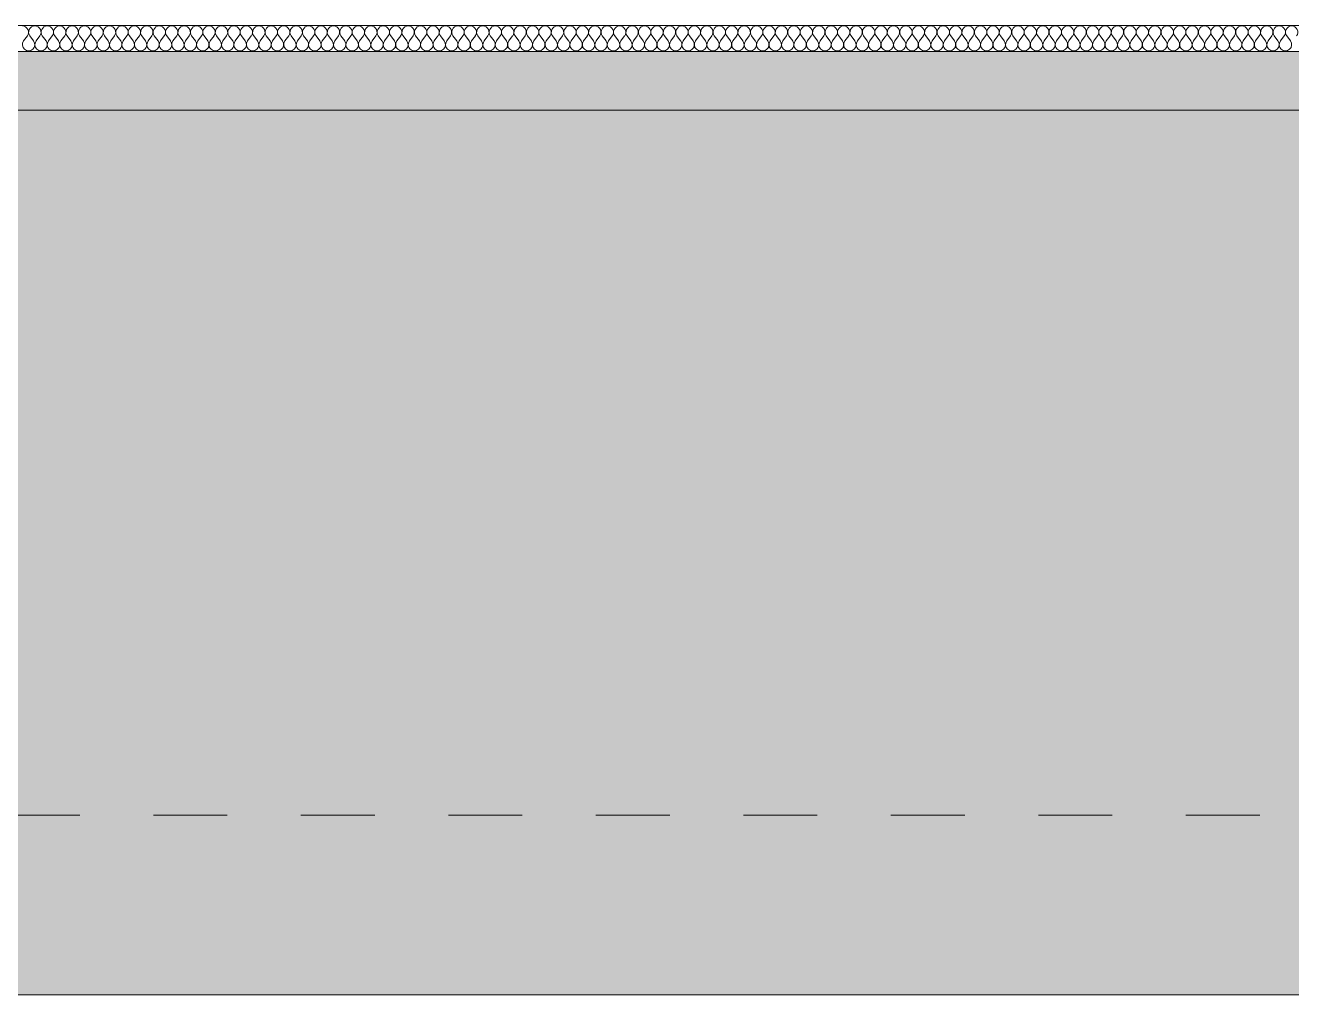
# Model space of a CAD drawing. Header units: millimetres. Extents: x -46169 to 228156, y -86316 to 18123.
# Drawn here: x 214362 to 219208, y -86316 to -82605 of the extents above; entities that cross this region are included whole.
import ezdxf

# ---------------------------------------------------------------- set-up
doc = ezdxf.new("R2010")
doc.units = ezdxf.units.MM
doc.header["$MEASUREMENT"] = 0
doc.linetypes.add('Dashed', pattern=[2822.222233, 1411.111116, -1411.111116])
doc.linetypes.add('Wipeout_Contour', pattern=[1000, 0, -1000])
for name, color, linetype, lineweight, true_color in [('0_Pen_No__105', 7, 'Continuous', 15, 0xa6a6a6), ('A-20-M_Floor_Slab_Pen_No__107', 7, 'Continuous', 15, 0xa6a6a6), ('A-20-M_Floor_Slab_Pen_No__147', 7, 'Continuous', 0, 0x606060), ('A-20-M_Floor_Slab_Pen_No__162', 7, 'Continuous', 0, 0xe47200)]:
    doc.layers.add(name, color=color, linetype=linetype, lineweight=lineweight, true_color=true_color)
doc.layers.add('A-20-M_Floor_Slab', color=7, linetype='Continuous')
for name, color, linetype, lineweight in [('A-20-M_Floor_Slab_Pen_No__1', 7, 'Continuous', 13), ('A-95-P_Drawing_Pen_No__1', 7, 'Continuous', 13), ('A-95-P_Drawing_Pen_No__84', 8, 'Continuous', 20)]:
    doc.layers.add(name, color=color, linetype=linetype, lineweight=lineweight)

# ---------------------------------------------------------------- blocks, each defined once
blk = doc.blocks.new('*X606', base_point=(223698.6, -82529.3))
at = {"layer": 'A-20-M_Floor_Slab_Pen_No__107', "linetype": 'Continuous'}
for p, q in [((214355.2, -82664.3), (214369.5, -82645.2)), ((214393.3, -82664.3), (214379, -82645.2)), ((214402.8, -82664.3), (214417.1, -82645.2)), ((214440.9, -82664.3), (214426.6, -82645.2)), ((214450.5, -82664.3), (214464.7, -82645.2)), ((214488.5, -82664.3), (214474.3, -82645.2)), ((214498.1, -82664.3), (214512.4, -82645.2)), ((214536.2, -82664.3), (214521.9, -82645.2)), ((214545.7, -82664.3), (214560, -82645.2)), ((214583.8, -82664.3), (214569.5, -82645.2)), ((214593.3, -82664.3), (214607.6, -82645.2)), ((214631.4, -82664.3), (214617.1, -82645.2)), ((214640.9, -82664.3), (214655.2, -82645.2)), ((214679, -82664.3), (214664.7, -82645.2)), ((214688.5, -82664.3), (214702.8, -82645.2)), ((214726.6, -82664.3), (214712.4, -82645.2)), ((214736.2, -82664.3), (214750.5, -82645.2)), ((214774.3, -82664.3), (214760, -82645.2)), ((214783.8, -82664.3), (214798.1, -82645.2)), ((214821.9, -82664.3), (214807.6, -82645.2)), ((214831.4, -82664.3), (214845.7, -82645.2)), ((214869.5, -82664.3), (214855.2, -82645.2)), ((214879, -82664.3), (214893.3, -82645.2)), ((214917.1, -82664.3), (214902.8, -82645.2)), ((214926.6, -82664.3), (214940.9, -82645.2)), ((214964.7, -82664.3), (214950.5, -82645.2)), ((214974.3, -82664.3), (214988.5, -82645.2)), ((215012.4, -82664.3), (214998.1, -82645.2)), ((215021.9, -82664.3), (215036.2, -82645.2)), ((215060, -82664.3), (215045.7, -82645.2)), ((215069.5, -82664.3), (215083.8, -82645.2)), ((215107.6, -82664.3), (215093.3, -82645.2)), ((215117.1, -82664.3), (215131.4, -82645.2)), ((215155.2, -82664.3), (215140.9, -82645.2)), ((215164.7, -82664.3), (215179, -82645.2)), ((215202.8, -82664.3), (215188.5, -82645.2)), ((215212.4, -82664.3), (215226.6, -82645.2)), ((215250.5, -82664.3), (215236.2, -82645.2)), ((215260, -82664.3), (215274.3, -82645.2)), ((215298.1, -82664.3), (215283.8, -82645.2)), ((215307.6, -82664.3), (215321.9, -82645.2)), ((215345.7, -82664.3), (215331.4, -82645.2)), ((215355.2, -82664.3), (215369.5, -82645.2)), ((215393.3, -82664.3), (215379, -82645.2)), ((215402.8, -82664.3), (215417.1, -82645.2)), ((215440.9, -82664.3), (215426.6, -82645.2)), ((215450.5, -82664.3), (215464.7, -82645.2)), ((215488.5, -82664.3), (215474.3, -82645.2)), ((215498.1, -82664.3), (215512.4, -82645.2)), ((215536.2, -82664.3), (215521.9, -82645.2)), ((215545.7, -82664.3), (215560, -82645.2)), ((215583.8, -82664.3), (215569.5, -82645.2)), ((215593.3, -82664.3), (215607.6, -82645.2)), ((215631.4, -82664.3), (215617.1, -82645.2)), ((215640.9, -82664.3), (215655.2, -82645.2)), ((215679, -82664.3), (215664.7, -82645.2)), ((215688.5, -82664.3), (215702.8, -82645.2)), ((215726.6, -82664.3), (215712.4, -82645.2)), ((215736.2, -82664.3), (215750.5, -82645.2)), ((215774.3, -82664.3), (215760, -82645.2)), ((215783.8, -82664.3), (215798.1, -82645.2)), ((215821.9, -82664.3), (215807.6, -82645.2)), ((215831.4, -82664.3), (215845.7, -82645.2)), ((215869.5, -82664.3), (215855.2, -82645.2)), ((215879, -82664.3), (215893.3, -82645.2)), ((215917.1, -82664.3), (215902.8, -82645.2)), ((215926.6, -82664.3), (215940.9, -82645.2)), ((215964.7, -82664.3), (215950.5, -82645.2)), ((215974.3, -82664.3), (215988.5, -82645.2)), ((216012.4, -82664.3), (215998.1, -82645.2)), ((216021.9, -82664.3), (216036.2, -82645.2)), ((216060, -82664.3), (216045.7, -82645.2)), ((216069.5, -82664.3), (216083.8, -82645.2)), ((216107.6, -82664.3), (216093.3, -82645.2)), ((216117.1, -82664.3), (216131.4, -82645.2)), ((216155.2, -82664.3), (216140.9, -82645.2)), ((216164.7, -82664.3), (216179, -82645.2)), ((216202.8, -82664.3), (216188.5, -82645.2)), ((216212.4, -82664.3), (216226.6, -82645.2)), ((216250.5, -82664.3), (216236.2, -82645.2)), ((216260, -82664.3), (216274.3, -82645.2)), ((216298.1, -82664.3), (216283.8, -82645.2)), ((216307.6, -82664.3), (216321.9, -82645.2)), ((216345.7, -82664.3), (216331.4, -82645.2)), ((216355.2, -82664.3), (216369.5, -82645.2)), ((216393.3, -82664.3), (216379, -82645.2)), ((216402.8, -82664.3), (216417.1, -82645.2)), ((216440.9, -82664.3), (216426.6, -82645.2)), ((216450.5, -82664.3), (216464.7, -82645.2)), ((216488.5, -82664.3), (216474.3, -82645.2)), ((216498.1, -82664.3), (216512.4, -82645.2)), ((216536.2, -82664.3), (216521.9, -82645.2)), ((216545.7, -82664.3), (216560, -82645.2)), ((216583.8, -82664.3), (216569.5, -82645.2)), ((216593.3, -82664.3), (216607.6, -82645.2)), ((216631.4, -82664.3), (216617.1, -82645.2)), ((216640.9, -82664.3), (216655.2, -82645.2)), ((216679, -82664.3), (216664.7, -82645.2)), ((216688.5, -82664.3), (216702.8, -82645.2)), ((216726.6, -82664.3), (216712.4, -82645.2)), ((216736.2, -82664.3), (216750.5, -82645.2)), ((216774.3, -82664.3), (216760, -82645.2)), ((216783.8, -82664.3), (216798.1, -82645.2)), ((216821.9, -82664.3), (216807.6, -82645.2)), ((216831.4, -82664.3), (216845.7, -82645.2)), ((216869.5, -82664.3), (216855.2, -82645.2)), ((216879, -82664.3), (216893.3, -82645.2)), ((216917.1, -82664.3), (216902.8, -82645.2)), ((216926.6, -82664.3), (216940.9, -82645.2)), ((216964.7, -82664.3), (216950.5, -82645.2)), ((216974.3, -82664.3), (216988.5, -82645.2)), ((217012.4, -82664.3), (216998.1, -82645.2)), ((217021.9, -82664.3), (217036.2, -82645.2)), ((217060, -82664.3), (217045.7, -82645.2)), ((217069.5, -82664.3), (217083.8, -82645.2)), ((217107.6, -82664.3), (217093.3, -82645.2)), ((217117.1, -82664.3), (217131.4, -82645.2)), ((217155.2, -82664.3), (217140.9, -82645.2)), ((217164.7, -82664.3), (217179, -82645.2)), ((217202.8, -82664.3), (217188.5, -82645.2)), ((217212.4, -82664.3), (217226.6, -82645.2)), ((217250.5, -82664.3), (217236.2, -82645.2)), ((217260, -82664.3), (217274.3, -82645.2)), ((217298.1, -82664.3), (217283.8, -82645.2)), ((217307.6, -82664.3), (217321.9, -82645.2)), ((217345.7, -82664.3), (217331.4, -82645.2)), ((217355.2, -82664.3), (217369.5, -82645.2)), ((217393.3, -82664.3), (217379, -82645.2)), ((217402.8, -82664.3), (217417.1, -82645.2)), ((217440.9, -82664.3), (217426.6, -82645.2)), ((217450.5, -82664.3), (217464.7, -82645.2)), ((217488.5, -82664.3), (217474.3, -82645.2)), ((217498.1, -82664.3), (217512.4, -82645.2)), ((217536.2, -82664.3), (217521.9, -82645.2)), ((217545.7, -82664.3), (217560, -82645.2)), ((217583.8, -82664.3), (217569.5, -82645.2)), ((217593.3, -82664.3), (217607.6, -82645.2)), ((217631.4, -82664.3), (217617.1, -82645.2)), ((217640.9, -82664.3), (217655.2, -82645.2)), ((217679, -82664.3), (217664.7, -82645.2)), ((217688.5, -82664.3), (217702.8, -82645.2)), ((217726.6, -82664.3), (217712.4, -82645.2)), ((217736.2, -82664.3), (217750.5, -82645.2)), ((217774.3, -82664.3), (217760, -82645.2)), ((217783.8, -82664.3), (217798.1, -82645.2)), ((217821.9, -82664.3), (217807.6, -82645.2)), ((217831.4, -82664.3), (217845.7, -82645.2)), ((217869.5, -82664.3), (217855.2, -82645.2)), ((217879, -82664.3), (217893.3, -82645.2)), ((217917.1, -82664.3), (217902.8, -82645.2)), ((217926.6, -82664.3), (217940.9, -82645.2)), ((217964.7, -82664.3), (217950.5, -82645.2)), ((217974.3, -82664.3), (217988.5, -82645.2)), ((218012.4, -82664.3), (217998.1, -82645.2)), ((218021.9, -82664.3), (218036.2, -82645.2)), ((218060, -82664.3), (218045.7, -82645.2)), ((218069.5, -82664.3), (218083.8, -82645.2)), ((218107.6, -82664.3), (218093.3, -82645.2)), ((218117.1, -82664.3), (218131.4, -82645.2)), ((218155.2, -82664.3), (218140.9, -82645.2)), ((218164.7, -82664.3), (218179, -82645.2)), ((218202.8, -82664.3), (218188.5, -82645.2)), ((218212.4, -82664.3), (218226.6, -82645.2)), ((218250.5, -82664.3), (218236.2, -82645.2)), ((218260, -82664.3), (218274.3, -82645.2)), ((218298.1, -82664.3), (218283.8, -82645.2)), ((218307.6, -82664.3), (218321.9, -82645.2)), ((218345.7, -82664.3), (218331.4, -82645.2)), ((218355.2, -82664.3), (218369.5, -82645.2)), ((218393.3, -82664.3), (218379, -82645.2)), ((218402.8, -82664.3), (218417.1, -82645.2)), ((218440.9, -82664.3), (218426.6, -82645.2)), ((218450.5, -82664.3), (218464.7, -82645.2)), ((218488.5, -82664.3), (218474.3, -82645.2)), ((218498.1, -82664.3), (218512.4, -82645.2)), ((218536.2, -82664.3), (218521.9, -82645.2)), ((218545.7, -82664.3), (218560, -82645.2)), ((218583.8, -82664.3), (218569.5, -82645.2)), ((218593.3, -82664.3), (218607.6, -82645.2)), ((218631.4, -82664.3), (218617.1, -82645.2)), ((218640.9, -82664.3), (218655.2, -82645.2)), ((218679, -82664.3), (218664.7, -82645.2)), ((218688.5, -82664.3), (218702.8, -82645.2)), ((218726.6, -82664.3), (218712.4, -82645.2)), ((218736.2, -82664.3), (218750.5, -82645.2)), ((218774.3, -82664.3), (218760, -82645.2)), ((218783.8, -82664.3), (218798.1, -82645.2)), ((218821.9, -82664.3), (218807.6, -82645.2)), ((218831.4, -82664.3), (218845.7, -82645.2)), ((218869.5, -82664.3), (218855.2, -82645.2)), ((218879, -82664.3), (218893.3, -82645.2)), ((218917.1, -82664.3), (218902.8, -82645.2)), ((218926.6, -82664.3), (218940.9, -82645.2)), ((218964.7, -82664.3), (218950.5, -82645.2)), ((218974.3, -82664.3), (218988.5, -82645.2)), ((219012.4, -82664.3), (218998.1, -82645.2)), ((219021.9, -82664.3), (219036.2, -82645.2)), ((219060, -82664.3), (219045.7, -82645.2)), ((219069.5, -82664.3), (219083.8, -82645.2)), ((219107.6, -82664.3), (219093.3, -82645.2)), ((219117.1, -82664.3), (219131.4, -82645.2)), ((219155.2, -82664.3), (219140.9, -82645.2)), ((219164.7, -82664.3), (219179, -82645.2)), ((219202.8, -82664.3), (219188.5, -82645.2))]:
    blk.add_line(p, q, dxfattribs=at)
for centre, start, end in [((214350.5, -82630.9), 323.1301, 90), ((214398.1, -82630.9), 90, 216.8699), ((214398.1, -82630.9), 323.1301, 90), ((214445.7, -82630.9), 90, 216.8699), ((214445.7, -82630.9), 323.1301, 90), ((214493.3, -82630.9), 90, 216.8699), ((214493.3, -82630.9), 323.1301, 90), ((214540.9, -82630.9), 90, 216.8699), ((214540.9, -82630.9), 323.1301, 90), ((214588.5, -82630.9), 90, 216.8699), ((214588.5, -82630.9), 323.1301, 90), ((214636.2, -82630.9), 90, 216.8699), ((214636.2, -82630.9), 323.1301, 90), ((214683.8, -82630.9), 90, 216.8699), ((214683.8, -82630.9), 323.1301, 90), ((214731.4, -82630.9), 90, 216.8699), ((214731.4, -82630.9), 323.1301, 90), ((214779, -82630.9), 90, 216.8699), ((214779, -82630.9), 323.1301, 90), ((214826.6, -82630.9), 90, 216.8699), ((214826.6, -82630.9), 323.1301, 90), ((214874.3, -82630.9), 90, 216.8699), ((214874.3, -82630.9), 323.1301, 90), ((214921.9, -82630.9), 90, 216.8699), ((214921.9, -82630.9), 323.1301, 90), ((214969.5, -82630.9), 90, 216.8699), ((214969.5, -82630.9), 323.1301, 90), ((215017.1, -82630.9), 90, 216.8699), ((215017.1, -82630.9), 323.1301, 90), ((215064.7, -82630.9), 90, 216.8699), ((215064.7, -82630.9), 323.1301, 90), ((215112.4, -82630.9), 90, 216.8699), ((215112.4, -82630.9), 323.1301, 90), ((215160, -82630.9), 90, 216.8699), ((215160, -82630.9), 323.1301, 90), ((215207.6, -82630.9), 90, 216.8699), ((215207.6, -82630.9), 323.1301, 90), ((215255.2, -82630.9), 90, 216.8699), ((215255.2, -82630.9), 323.1301, 90), ((215302.8, -82630.9), 90, 216.8699), ((215302.8, -82630.9), 323.1301, 90), ((215350.5, -82630.9), 90, 216.8699), ((215350.5, -82630.9), 323.1301, 90), ((215398.1, -82630.9), 90, 216.8699), ((215398.1, -82630.9), 323.1301, 90), ((215445.7, -82630.9), 90, 216.8699), ((215445.7, -82630.9), 323.1301, 90), ((215493.3, -82630.9), 90, 216.8699), ((215493.3, -82630.9), 323.1301, 90), ((215540.9, -82630.9), 90, 216.8699), ((215540.9, -82630.9), 323.1301, 90), ((215588.5, -82630.9), 90, 216.8699), ((215588.5, -82630.9), 323.1301, 90), ((215636.2, -82630.9), 90, 216.8699), ((215636.2, -82630.9), 323.1301, 90), ((215683.8, -82630.9), 90, 216.8699), ((215683.8, -82630.9), 323.1301, 90), ((215731.4, -82630.9), 90, 216.8699), ((215731.4, -82630.9), 323.1301, 90), ((215779, -82630.9), 90, 216.8699), ((215779, -82630.9), 323.1301, 90), ((215826.6, -82630.9), 90, 216.8699), ((215826.6, -82630.9), 323.1301, 90), ((215874.3, -82630.9), 90, 216.8699), ((215874.3, -82630.9), 323.1301, 90), ((215921.9, -82630.9), 90, 216.8699), ((215921.9, -82630.9), 323.1301, 90), ((215969.5, -82630.9), 90, 216.8699), ((215969.5, -82630.9), 323.1301, 90), ((216017.1, -82630.9), 90, 216.8699), ((216017.1, -82630.9), 323.1301, 90), ((216064.7, -82630.9), 90, 216.8699), ((216064.7, -82630.9), 323.1301, 90), ((216112.4, -82630.9), 90, 216.8699), ((216112.4, -82630.9), 323.1301, 90), ((216160, -82630.9), 90, 216.8699), ((216160, -82630.9), 323.1301, 90), ((216207.6, -82630.9), 90, 216.8699), ((216207.6, -82630.9), 323.1301, 90), ((216255.2, -82630.9), 90, 216.8699), ((216255.2, -82630.9), 323.1301, 90), ((216302.8, -82630.9), 90, 216.8699), ((216302.8, -82630.9), 323.1301, 90), ((216350.5, -82630.9), 90, 216.8699), ((216350.5, -82630.9), 323.1301, 90), ((216398.1, -82630.9), 90, 216.8699), ((216398.1, -82630.9), 323.1301, 90), ((216445.7, -82630.9), 90, 216.8699), ((216445.7, -82630.9), 323.1301, 90), ((216493.3, -82630.9), 90, 216.8699), ((216493.3, -82630.9), 323.1301, 90), ((216540.9, -82630.9), 90, 216.8699), ((216540.9, -82630.9), 323.1301, 90), ((216588.5, -82630.9), 90, 216.8699), ((216588.5, -82630.9), 323.1301, 90), ((216636.2, -82630.9), 90, 216.8699), ((216636.2, -82630.9), 323.1301, 90), ((216683.8, -82630.9), 90, 216.8699), ((216683.8, -82630.9), 323.1301, 90), ((216731.4, -82630.9), 90, 216.8699), ((216731.4, -82630.9), 323.1301, 90), ((216779, -82630.9), 90, 216.8699), ((216779, -82630.9), 323.1301, 90), ((216826.6, -82630.9), 90, 216.8699), ((216826.6, -82630.9), 323.1301, 90), ((216874.3, -82630.9), 90, 216.8699), ((216874.3, -82630.9), 323.1301, 90), ((216921.9, -82630.9), 90, 216.8699), ((216921.9, -82630.9), 323.1301, 90), ((216969.5, -82630.9), 90, 216.8699), ((216969.5, -82630.9), 323.1301, 90), ((217017.1, -82630.9), 90, 216.8699), ((217017.1, -82630.9), 323.1301, 90), ((217064.7, -82630.9), 90, 216.8699), ((217064.7, -82630.9), 323.1301, 90), ((217112.4, -82630.9), 90, 216.8699), ((217112.4, -82630.9), 323.1301, 90), ((217160, -82630.9), 90, 216.8699), ((217160, -82630.9), 323.1301, 90), ((217207.6, -82630.9), 90, 216.8699), ((217207.6, -82630.9), 323.1301, 90), ((217255.2, -82630.9), 90, 216.8699), ((217255.2, -82630.9), 323.1301, 90), ((217302.8, -82630.9), 90, 216.8699), ((217302.8, -82630.9), 323.1301, 90), ((217350.5, -82630.9), 90, 216.8699), ((217350.5, -82630.9), 323.1301, 90), ((217398.1, -82630.9), 90, 216.8699), ((217398.1, -82630.9), 323.1301, 90), ((217445.7, -82630.9), 90, 216.8699), ((217445.7, -82630.9), 323.1301, 90), ((217493.3, -82630.9), 90, 216.8699), ((217493.3, -82630.9), 323.1301, 90), ((217540.9, -82630.9), 90, 216.8699), ((217540.9, -82630.9), 323.1301, 90), ((217588.5, -82630.9), 90, 216.8699), ((217588.5, -82630.9), 323.1301, 90), ((217636.2, -82630.9), 90, 216.8699), ((217636.2, -82630.9), 323.1301, 90), ((217683.8, -82630.9), 90, 216.8699), ((217683.8, -82630.9), 323.1301, 90), ((217731.4, -82630.9), 90, 216.8699), ((217731.4, -82630.9), 323.1301, 90), ((217779, -82630.9), 90, 216.8699), ((217779, -82630.9), 323.1301, 90), ((217826.6, -82630.9), 90, 216.8699), ((217826.6, -82630.9), 323.1301, 90), ((217874.3, -82630.9), 90, 216.8699), ((217874.3, -82630.9), 323.1301, 90), ((217921.9, -82630.9), 90, 216.8699), ((217921.9, -82630.9), 323.1301, 90), ((217969.5, -82630.9), 90, 216.8699), ((217969.5, -82630.9), 323.1301, 90), ((218017.1, -82630.9), 90, 216.8699), ((218017.1, -82630.9), 323.1301, 90), ((218064.7, -82630.9), 90, 216.8699), ((218064.7, -82630.9), 323.1301, 90), ((218112.4, -82630.9), 90, 216.8699), ((218112.4, -82630.9), 323.1301, 90), ((218160, -82630.9), 90, 216.8699), ((218160, -82630.9), 323.1301, 90), ((218207.6, -82630.9), 90, 216.8699), ((218207.6, -82630.9), 323.1301, 90), ((218255.2, -82630.9), 90, 216.8699), ((218255.2, -82630.9), 323.1301, 90), ((218302.8, -82630.9), 90, 216.8699), ((218302.8, -82630.9), 323.1301, 90), ((218350.5, -82630.9), 90, 216.8699), ((218350.5, -82630.9), 323.1301, 90), ((218398.1, -82630.9), 90, 216.8699), ((218398.1, -82630.9), 323.1301, 90), ((218445.7, -82630.9), 90, 216.8699), ((218445.7, -82630.9), 323.1301, 90), ((218493.3, -82630.9), 90, 216.8699), ((218493.3, -82630.9), 323.1301, 90), ((218540.9, -82630.9), 90, 216.8699), ((218540.9, -82630.9), 323.1301, 90), ((218588.5, -82630.9), 90, 216.8699), ((218588.5, -82630.9), 323.1301, 90), ((218636.2, -82630.9), 90, 216.8699), ((218636.2, -82630.9), 323.1301, 90), ((218683.8, -82630.9), 90, 216.8699), ((218683.8, -82630.9), 323.1301, 90), ((218731.4, -82630.9), 90, 216.8699), ((218731.4, -82630.9), 323.1301, 90), ((218779, -82630.9), 90, 216.8699), ((218779, -82630.9), 323.1301, 90), ((218826.6, -82630.9), 90, 216.8699), ((218826.6, -82630.9), 323.1301, 90), ((218874.3, -82630.9), 90, 216.8699), ((218874.3, -82630.9), 323.1301, 90), ((218921.9, -82630.9), 90, 216.8699), ((218921.9, -82630.9), 323.1301, 90), ((218969.5, -82630.9), 90, 216.8699), ((218969.5, -82630.9), 323.1301, 90), ((219017.1, -82630.9), 90, 216.8699), ((219017.1, -82630.9), 323.1301, 90), ((219064.7, -82630.9), 90, 216.8699), ((219064.7, -82630.9), 323.1301, 90), ((219112.4, -82630.9), 90, 216.8699), ((219112.4, -82630.9), 323.1301, 90), ((219160, -82630.9), 90, 216.8699), ((219160, -82630.9), 323.1301, 90), ((219207.6, -82630.9), 90, 216.8699), ((219207.6, -82630.9), 323.1301, 90), ((214374.3, -82678.6), 143.1301, 36.8699), ((214421.9, -82678.6), 143.1301, 36.8699), ((214469.5, -82678.6), 143.1301, 36.8699), ((214517.1, -82678.6), 143.1301, 36.8699), ((214564.7, -82678.6), 143.1301, 36.8699), ((214612.4, -82678.6), 143.1301, 36.8699), ((214660, -82678.6), 143.1301, 36.8699), ((214707.6, -82678.6), 143.1301, 36.8699), ((214755.2, -82678.6), 143.1301, 36.8699), ((214802.8, -82678.6), 143.1301, 36.8699), ((214850.5, -82678.6), 143.1301, 36.8699), ((214898.1, -82678.6), 143.1301, 36.8699), ((214945.7, -82678.6), 143.1301, 36.8699), ((214993.3, -82678.6), 143.1301, 36.8699), ((215040.9, -82678.6), 143.1301, 36.8699), ((215088.5, -82678.6), 143.1301, 36.8699), ((215136.2, -82678.6), 143.1301, 36.8699), ((215183.8, -82678.6), 143.1301, 36.8699), ((215231.4, -82678.6), 143.1301, 36.8699), ((215279, -82678.6), 143.1301, 36.8699), ((215326.6, -82678.6), 143.1301, 36.8699), ((215374.3, -82678.6), 143.1301, 36.8699), ((215421.9, -82678.6), 143.1301, 36.8699), ((215469.5, -82678.6), 143.1301, 36.8699), ((215517.1, -82678.6), 143.1301, 36.8699), ((215564.7, -82678.6), 143.1301, 36.8699), ((215612.4, -82678.6), 143.1301, 36.8699), ((215660, -82678.6), 143.1301, 36.8699), ((215707.6, -82678.6), 143.1301, 36.8699), ((215755.2, -82678.6), 143.1301, 36.8699), ((215802.8, -82678.6), 143.1301, 36.8699), ((215850.5, -82678.6), 143.1301, 36.8699), ((215898.1, -82678.6), 143.1301, 36.8699), ((215945.7, -82678.6), 143.1301, 36.8699), ((215993.3, -82678.6), 143.1301, 36.8699), ((216040.9, -82678.6), 143.1301, 36.8699), ((216088.5, -82678.6), 143.1301, 36.8699), ((216136.2, -82678.6), 143.1301, 36.8699), ((216183.8, -82678.6), 143.1301, 36.8699), ((216231.4, -82678.6), 143.1301, 36.8699), ((216279, -82678.6), 143.1301, 36.8699), ((216326.6, -82678.6), 143.1301, 36.8699), ((216374.3, -82678.6), 143.1301, 36.8699), ((216421.9, -82678.6), 143.1301, 36.8699), ((216469.5, -82678.6), 143.1301, 36.8699), ((216517.1, -82678.6), 143.1301, 36.8699), ((216564.7, -82678.6), 143.1301, 36.8699), ((216612.4, -82678.6), 143.1301, 36.8699), ((216660, -82678.6), 143.1301, 36.8699), ((216707.6, -82678.6), 143.1301, 36.8699), ((216755.2, -82678.6), 143.1301, 36.8699), ((216802.8, -82678.6), 143.1301, 36.8699), ((216850.5, -82678.6), 143.1301, 36.8699), ((216898.1, -82678.6), 143.1301, 36.8699), ((216945.7, -82678.6), 143.1301, 36.8699), ((216993.3, -82678.6), 143.1301, 36.8699), ((217040.9, -82678.6), 143.1301, 36.8699), ((217088.5, -82678.6), 143.1301, 36.8699), ((217136.2, -82678.6), 143.1301, 36.8699), ((217183.8, -82678.6), 143.1301, 36.8699), ((217231.4, -82678.6), 143.1301, 36.8699), ((217279, -82678.6), 143.1301, 36.8699), ((217326.6, -82678.6), 143.1301, 36.8699), ((217374.3, -82678.6), 143.1301, 36.8699), ((217421.9, -82678.6), 143.1301, 36.8699), ((217469.5, -82678.6), 143.1301, 36.8699), ((217517.1, -82678.6), 143.1301, 36.8699), ((217564.7, -82678.6), 143.1301, 36.8699), ((217612.4, -82678.6), 143.1301, 36.8699), ((217660, -82678.6), 143.1301, 36.8699), ((217707.6, -82678.6), 143.1301, 36.8699), ((217755.2, -82678.6), 143.1301, 36.8699), ((217802.8, -82678.6), 143.1301, 36.8699), ((217850.5, -82678.6), 143.1301, 36.8699), ((217898.1, -82678.6), 143.1301, 36.8699), ((217945.7, -82678.6), 143.1301, 36.8699), ((217993.3, -82678.6), 143.1301, 36.8699), ((218040.9, -82678.6), 143.1301, 36.8699), ((218088.5, -82678.6), 143.1301, 36.8699), ((218136.2, -82678.6), 143.1301, 36.8699), ((218183.8, -82678.6), 143.1301, 36.8699), ((218231.4, -82678.6), 143.1301, 36.8699), ((218279, -82678.6), 143.1301, 36.8699), ((218326.6, -82678.6), 143.1301, 36.8699), ((218374.3, -82678.6), 143.1301, 36.8699), ((218421.9, -82678.6), 143.1301, 36.8699), ((218469.5, -82678.6), 143.1301, 36.8699), ((218517.1, -82678.6), 143.1301, 36.8699), ((218564.7, -82678.6), 143.1301, 36.8699), ((218612.4, -82678.6), 143.1301, 36.8699), ((218660, -82678.6), 143.1301, 36.8699), ((218707.6, -82678.6), 143.1301, 36.8699), ((218755.2, -82678.6), 143.1301, 36.8699), ((218802.8, -82678.6), 143.1301, 36.8699), ((218850.5, -82678.6), 143.1301, 36.8699), ((218898.1, -82678.6), 143.1301, 36.8699), ((218945.7, -82678.6), 143.1301, 36.8699), ((218993.3, -82678.6), 143.1301, 36.8699), ((219040.9, -82678.6), 143.1301, 36.8699), ((219088.5, -82678.6), 143.1301, 36.8699), ((219136.2, -82678.6), 143.1301, 36.8699), ((219183.8, -82678.6), 143.1301, 36.8699)]:
    blk.add_arc(centre, 23.8, start, end, dxfattribs=at)
blk = doc.blocks.new('Section Elem_547_3', base_point=(223698.6, -82529.3))
at = {"layer": 'A-20-M_Floor_Slab_Pen_No__162', "linetype": 'Continuous'}
blk.add_hatch(color=256, dxfattribs=at).paths.add_polyline_path([(222809.4, -82604.8), (222809.4, -82604.3), (209207.6, -82604.3), (209207.6, -82604.8)])
at = {"color": 254, "linetype": 'Wipeout_Contour', "lineweight": 0, "ltscale": 925180.142301}
blk.add_wipeout([(222809.4, -82704.8), (222809.4, -82604.8), (209207.6, -82604.8), (209207.6, -82704.8)], dxfattribs=at).dxf.layer = 'A-20-M_Floor_Slab'
at = {"layer": 'A-20-M_Floor_Slab_Pen_No__1', "linetype": 'Continuous'}
blk.add_line((222809.4, -82604.8), (209207.6, -82604.8), dxfattribs=at)
at = {"layer": 'A-20-M_Floor_Slab'}
blk.add_blockref('*X606', (223698.6, -82529.3), dxfattribs=at)
at = {"color": 254, "linetype": 'Wipeout_Contour', "lineweight": 0, "ltscale": 925412.875146}
blk.add_wipeout([(209207.6, -82929.8), (222809.4, -82929.8), (222809.4, -82704.8), (209207.6, -82704.8)], dxfattribs=at).dxf.layer = 'A-20-M_Floor_Slab'
at = {"layer": 'A-20-M_Floor_Slab_Pen_No__147', "linetype": 'Continuous'}
h = blk.add_hatch(dxfattribs=at)
h.set_pattern_fill('Structural_Concrete_0003', color=256, style=0, pattern_type=2)
h.set_pattern_definition([(45, (223698.64, -82529.25), (-367.423, 367.423), [50, -250]), (45, (223621, -82239.47), (-367.423, 367.423), [50, -250]), (105, (223698.64, -82529.25), (501.91, 134.486), [50, -250]), (105, (223910.8, -82317.1), (501.91, 134.486), [50, -250]), (165, (223734, -82493.9), (134.486, 501.91), [50, -250]), (165, (223946.13, -82281.76), (134.486, 501.91), [50, -250]), (45, (223663.29, -82493.89), (-70.7107, 70.7107), [0, -100, 0, -150]), (90, (223698.64, -82458.54), (-100, 0), [0, -75, 0, -125])])
h.paths.add_polyline_path([(209207.6, -82929.8), (222809.4, -82929.8), (222809.4, -82704.8), (209207.6, -82704.8)])
at = {"layer": 'A-20-M_Floor_Slab_Pen_No__1', "linetype": 'Continuous'}
for p, q in [((222809.4, -82704.8), (209207.6, -82704.8)), ((222809.4, -82929.8), (209207.6, -82929.8))]:
    blk.add_line(p, q, dxfattribs=at)
blk = doc.blocks.new('A03 Atria and Internal Elevatio_STORY_MARKER', base_point=(223698.6, -82529.3))
at = {"layer": '0_Pen_No__105', "linetype": 'Dashed', "ltscale": 0.2}
blk.add_line((209207.6, -85629.3), (223865.7, -85629.3), dxfattribs=at)

msp = doc.modelspace()

# ---------------------------------------------------------------- block references
at = {"layer": 'A-20-M_Floor_Slab'}
msp.add_blockref('Section Elem_547_3', (223698.6, -82529.3), dxfattribs=at)

# ---------------------------------------------------------------- next in the draw order: hatches: boundary and pattern name
at = {"layer": 'A-95-P_Drawing_Pen_No__84', "linetype": 'Continuous'}
msp.add_hatch(color=256, dxfattribs=at).paths.add_polyline_path([(228155.7, -82929.8), (205436.3, -82929.8), (205436.3, -86316.2), (228155.7, -86316.2)])

# ---------------------------------------------------------------- next in the draw order: linework, layer by layer
at = {"layer": 'A-95-P_Drawing_Pen_No__1', "linetype": 'Continuous', "flags": 128}
msp.add_lwpolyline([(228155.7, -82929.8), (205436.3, -82929.8), (205436.3, -86316.2), (228155.7, -86316.2)], close=True, dxfattribs=at)

# ---------------------------------------------------------------- next in the draw order: block references
at = {"linetype": 'Continuous', "lineweight": 0}
msp.add_blockref('A03 Atria and Internal Elevatio_STORY_MARKER', (223698.6, -82529.3), dxfattribs=at)

doc.saveas('drawing.dxf')
